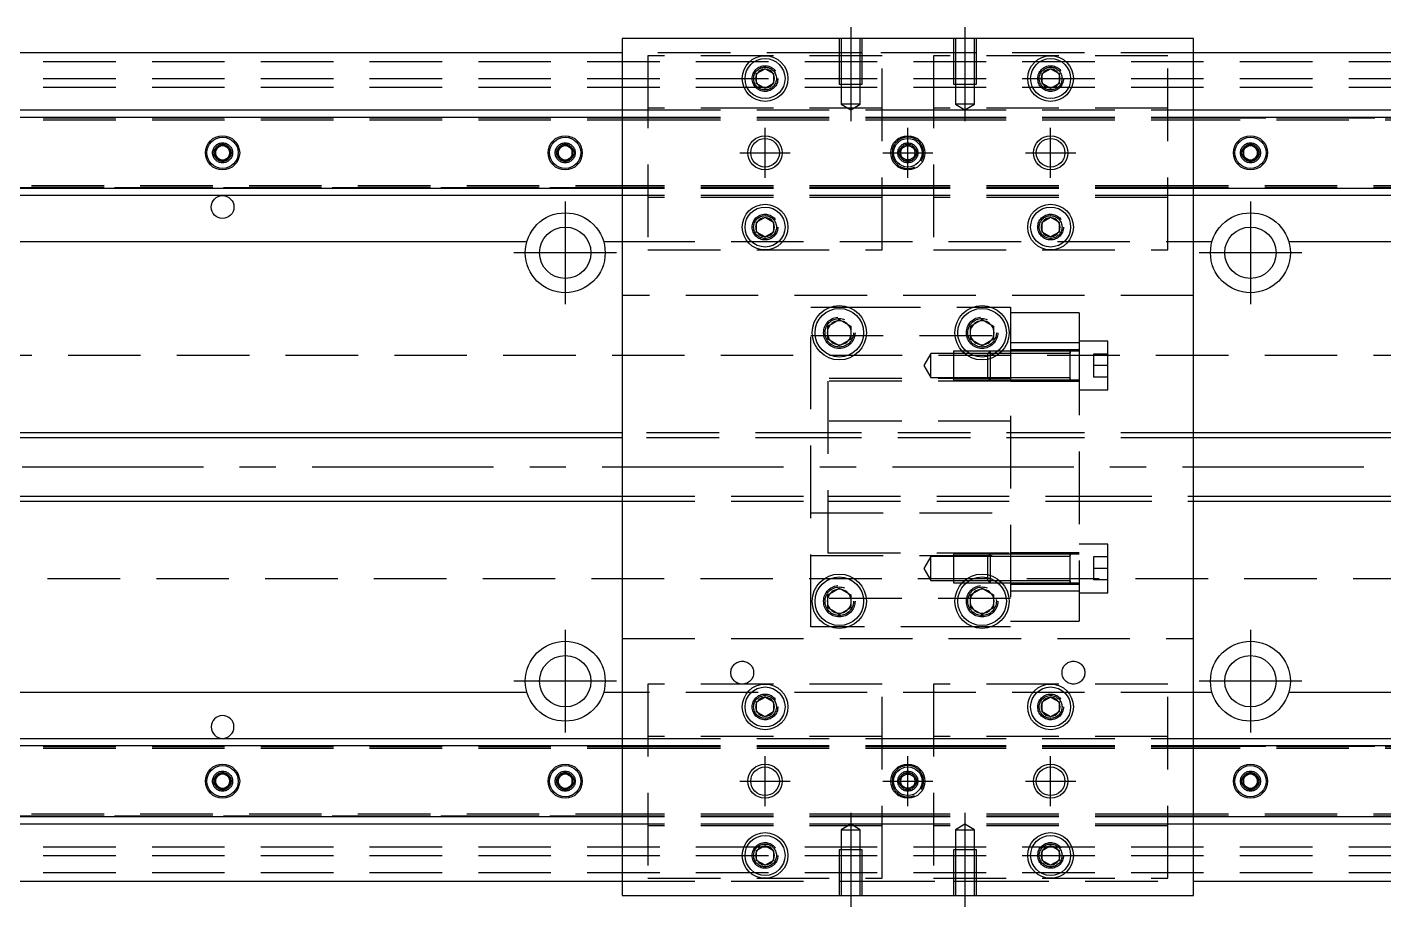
# Model space of a CAD drawing. Extents: x -12 to 939, y -280 to 77.
# Drawn here: x 225.8 to 463.4, y -77 to 77 of the extents above; entities that cross this region are included whole.
import ezdxf

# ---------------------------------------------------------------- set-up
doc = ezdxf.new("R2010")
doc.units = 0
doc.linetypes.add('CENTER', pattern=[50.8, 31.75, -6.35, 6.35, -6.35])
doc.linetypes.add('DASHED', pattern=[19.05, 12.7, -6.35])
doc.layers.get('0').update_dxf_attribs({"linetype": 'CONTINUOUS'})
doc.layers.add('CENTER', color=1, linetype='CENTER')

msp = doc.modelspace()

# ---------------------------------------------------------------- linework, layer by layer
at = {"color": 7, "linetype": 'CONTINUOUS'}
for p, q in [((430, 75), (330, 75)), ((330, 75), (330, -75)), ((430, -75), (430, 75)), ((330, 72.5), (0, 72.5)), ((760, 72.5), (430, 72.5)), ((353.5, 68.87), (355, 69.73)), ((355, 69.73), (356.5, 68.87)), ((403.5, 68.87), (405, 69.73)), ((405, 69.73), (406.5, 68.87)), ((353.5, 67.13), (353.5, 68.87)), ((355, 66.27), (353.5, 67.13)), ((356.5, 67.13), (355, 66.27)), ((356.5, 68.87), (356.5, 67.13)), ((403.5, 67.13), (403.5, 68.87)), ((405, 66.27), (403.5, 67.13)), ((406.5, 67.13), (405, 66.27)), ((406.5, 68.87), (406.5, 67.13)), ((0, 62.5), (330, 62.5)), ((430, 62.5), (760, 62.5)), ((0, 61.25), (330, 61.25)), ((430, 61.25), (760, 61.25)), ((258.75, 55.72), (260, 56.44)), ((258.75, 54.28), (258.75, 55.72)), ((260, 56.44), (261.25, 55.72)), ((261.25, 55.72), (261.25, 54.28)), ((318.75, 55.72), (320, 56.44)), ((318.75, 54.28), (318.75, 55.72)), ((320, 56.44), (321.25, 55.72)), ((321.25, 55.72), (321.25, 54.28)), ((438.75, 55.72), (440, 56.44)), ((438.75, 54.28), (438.75, 55.72)), ((440, 56.44), (441.25, 55.72)), ((441.25, 55.72), (441.25, 54.28)), ((260, 53.56), (258.75, 54.28)), ((261.25, 54.28), (260, 53.56)), ((320, 53.56), (318.75, 54.28)), ((321.25, 54.28), (320, 53.56)), ((440, 53.56), (438.75, 54.28)), ((441.25, 54.28), (440, 53.56)), ((330, 48.75), (0, 48.75)), ((760, 48.75), (430, 48.75)), ((330, 47.5), (0, 47.5)), ((760, 47.5), (430, 47.5)), ((353.5, 42.87), (355, 43.73)), ((353.5, 41.13), (353.5, 42.87)), ((355, 43.73), (356.5, 42.87)), ((356.5, 42.87), (356.5, 41.13)), ((403.5, 42.87), (405, 43.73)), ((403.5, 41.13), (403.5, 42.87)), ((405, 43.73), (406.5, 42.87)), ((406.5, 42.87), (406.5, 41.13)), ((355, 40.27), (353.5, 41.13)), ((356.5, 41.13), (355, 40.27)), ((405, 40.27), (403.5, 41.13)), ((406.5, 41.13), (405, 40.27)), ((206.71, 39.5), (313.29, 39.5)), ((326.71, 39.5), (330, 39.5)), ((430, 39.5), (433.29, 39.5)), ((446.71, 39.5), (553.29, 39.5)), ((366, 24.65), (368, 25.81)), ((366, 22.35), (366, 24.65)), ((368, 25.81), (370, 24.65)), ((370, 24.65), (370, 22.35)), ((391, 24.65), (393, 25.81)), ((391, 22.35), (391, 24.65)), ((393, 25.81), (395, 24.65)), ((395, 24.65), (395, 22.35)), ((368, 21.19), (366, 22.35)), ((370, 22.35), (368, 21.19)), ((393, 21.19), (391, 22.35)), ((395, 22.35), (393, 21.19)), ((330, 6), (60.5, 6)), ((710, 6), (430, 6)), ((60.5, -6), (330, -6)), ((430, -6), (710, -6)), ((408.4, -15.65), (408.4, -15.25)), ((366, -22.35), (368, -21.19)), ((368, -21.19), (370, -22.35)), ((391, -22.35), (393, -21.19)), ((393, -21.19), (395, -22.35)), ((408.4, -20.25), (408.4, -19.85)), ((366, -24.65), (366, -22.35)), ((370, -22.35), (370, -24.65)), ((391, -24.65), (391, -22.35)), ((395, -22.35), (395, -24.65)), ((368, -25.81), (366, -24.65)), ((370, -24.65), (368, -25.81)), ((393, -25.81), (391, -24.65)), ((395, -24.65), (393, -25.81)), ((313.29, -39.5), (206.71, -39.5)), ((330, -39.5), (326.71, -39.5)), ((353.5, -41.13), (355, -40.27)), ((355, -40.27), (356.5, -41.13)), ((403.5, -41.13), (405, -40.27)), ((405, -40.27), (406.5, -41.13)), ((433.29, -39.5), (430, -39.5)), ((553.29, -39.5), (446.71, -39.5)), ((353.5, -42.87), (353.5, -41.13)), ((356.5, -41.13), (356.5, -42.87)), ((403.5, -42.87), (403.5, -41.13)), ((406.5, -41.13), (406.5, -42.87)), ((355, -43.73), (353.5, -42.87)), ((356.5, -42.87), (355, -43.73)), ((405, -43.73), (403.5, -42.87)), ((406.5, -42.87), (405, -43.73)), ((0, -47.5), (330, -47.5)), ((430, -47.5), (760, -47.5)), ((0, -48.75), (330, -48.75)), ((430, -48.75), (760, -48.75)), ((258.75, -54.28), (260, -53.56)), ((258.75, -55.72), (258.75, -54.28)), ((260, -53.56), (261.25, -54.28)), ((261.25, -54.28), (261.25, -55.72)), ((318.75, -54.28), (320, -53.56)), ((318.75, -55.72), (318.75, -54.28)), ((320, -53.56), (321.25, -54.28)), ((321.25, -54.28), (321.25, -55.72)), ((438.75, -54.28), (440, -53.56)), ((438.75, -55.72), (438.75, -54.28)), ((440, -53.56), (441.25, -54.28)), ((441.25, -54.28), (441.25, -55.72)), ((260, -56.44), (258.75, -55.72)), ((261.25, -55.72), (260, -56.44)), ((320, -56.44), (318.75, -55.72)), ((321.25, -55.72), (320, -56.44)), ((440, -56.44), (438.75, -55.72)), ((441.25, -55.72), (440, -56.44)), ((330, -61.25), (0, -61.25)), ((760, -61.25), (430, -61.25)), ((330, -62.5), (0, -62.5)), ((760, -62.5), (430, -62.5)), ((353.5, -67.13), (355, -66.27)), ((355, -66.27), (356.5, -67.13)), ((403.5, -67.13), (405, -66.27)), ((405, -66.27), (406.5, -67.13)), ((353.5, -68.87), (353.5, -67.13)), ((355, -69.73), (353.5, -68.87)), ((356.5, -68.87), (355, -69.73)), ((356.5, -67.13), (356.5, -68.87)), ((403.5, -68.87), (403.5, -67.13)), ((405, -69.73), (403.5, -68.87)), ((406.5, -68.87), (405, -69.73)), ((406.5, -67.13), (406.5, -68.87)), ((0, -72.5), (330, -72.5)), ((430, -72.5), (760, -72.5)), ((330, -75), (430, -75))]:
    msp.add_line(p, q, dxfattribs=at)
at = {"color": 3, "linetype": 'DASHED'}
for p, q in [((368, 75), (368, 67)), ((368.35, 75), (368.35, 67)), ((371.65, 67), (371.65, 75)), ((372, 67), (372, 75)), ((388, 75), (388, 67)), ((388.35, 75), (388.35, 67)), ((391.65, 67), (391.65, 75)), ((392, 67), (392, 75)), ((368, 72.5), (330, 72.5)), ((375.5, 72), (334.5, 72)), ((334.5, 72), (334.5, 38)), ((372, 72.5), (368, 72.5)), ((388, 72.5), (372, 72.5)), ((375.5, 38), (375.5, 72)), ((425.5, 72), (384.5, 72)), ((384.5, 72), (384.5, 38)), ((392, 72.5), (388, 72.5)), ((430, 72.5), (392, 72.5)), ((425.5, 38), (425.5, 72)), ((0, 71), (760, 71)), ((0, 68), (760, 68)), ((353, 68), (353.02, 68.3)), ((368, 67), (372, 67)), ((368.35, 67), (368.35, 63.5)), ((371.65, 63.5), (371.65, 67)), ((388, 67), (392, 67)), ((388.35, 67), (388.35, 63.5)), ((391.65, 63.5), (391.65, 67)), ((406.97, 68.33), (407, 68)), ((0, 66.5), (760, 66.5)), ((330, 62.5), (334.5, 62.5)), ((375.5, 62.8), (334.5, 62.8)), ((334.5, 62.5), (375.5, 62.5)), ((371.65, 63.5), (368.35, 63.5)), ((368.35, 63.5), (370, 62.55)), ((370, 62.55), (371.65, 63.5)), ((375.5, 62.5), (384.5, 62.5)), ((425.5, 62.8), (384.5, 62.8)), ((384.5, 62.5), (425.5, 62.5)), ((391.65, 63.5), (388.35, 63.5)), ((388.35, 63.5), (390, 62.55)), ((390, 62.55), (391.65, 63.5)), ((425.5, 62.5), (430, 62.5)), ((0, 61.11), (330, 61.11)), ((0, 61.1), (334.5, 61.1)), ((0, 60.8), (334.5, 60.8)), ((330, 61.25), (334.5, 61.25)), ((330, 61.11), (334.5, 61.11)), ((334.5, 61.25), (375.5, 61.25)), ((334.5, 61.11), (375.5, 61.11)), ((334.5, 61.1), (375.5, 61.1)), ((334.5, 60.8), (375.5, 60.8)), ((375.5, 61.25), (384.5, 61.25)), ((375.5, 61.11), (384.5, 61.11)), ((375.5, 61.1), (384.5, 61.1)), ((375.5, 60.8), (384.5, 60.8)), ((384.5, 61.25), (425.5, 61.25)), ((384.5, 61.11), (425.5, 61.11)), ((384.5, 61.1), (425.5, 61.1)), ((384.5, 60.8), (425.5, 60.8)), ((425.5, 61.25), (430, 61.25)), ((425.5, 61.11), (430, 61.11)), ((425.5, 61.1), (760, 61.1)), ((425.5, 60.8), (760, 60.8)), ((430, 61.11), (760, 61.11)), ((258.5, 55), (258.52, 55.25)), ((318.5, 55), (318.52, 55.25)), ((378.5, 55), (378.52, 55.25)), ((378.75, 55.72), (380, 56.44)), ((378.75, 54.28), (378.75, 55.72)), ((380, 56.44), (381.25, 55.72)), ((381.25, 55.72), (381.25, 54.28)), ((438.5, 55), (438.52, 55.25)), ((380, 53.56), (378.75, 54.28)), ((381.25, 54.28), (380, 53.56)), ((334.5, 49.2), (0, 49.2)), ((334.5, 48.9), (0, 48.9)), ((330, 48.89), (0, 48.89)), ((334.5, 48.89), (330, 48.89)), ((334.5, 48.75), (330, 48.75)), ((375.5, 49.2), (334.5, 49.2)), ((375.5, 48.9), (334.5, 48.9)), ((375.5, 48.89), (334.5, 48.89)), ((375.5, 48.75), (334.5, 48.75)), ((384.5, 49.2), (375.5, 49.2)), ((384.5, 48.9), (375.5, 48.9)), ((384.5, 48.89), (375.5, 48.89)), ((384.5, 48.75), (375.5, 48.75)), ((425.5, 49.2), (384.5, 49.2)), ((425.5, 48.9), (384.5, 48.9)), ((425.5, 48.89), (384.5, 48.89)), ((425.5, 48.75), (384.5, 48.75)), ((760, 49.2), (425.5, 49.2)), ((760, 48.9), (425.5, 48.9)), ((430, 48.89), (425.5, 48.89)), ((430, 48.75), (425.5, 48.75)), ((760, 48.89), (430, 48.89)), ((334.5, 47.5), (330, 47.5)), ((375.5, 47.5), (334.5, 47.5)), ((375.5, 47.2), (334.5, 47.2)), ((384.5, 47.5), (375.5, 47.5)), ((425.5, 47.5), (384.5, 47.5)), ((425.5, 47.2), (384.5, 47.2)), ((430, 47.5), (425.5, 47.5)), ((353, 42), (353.03, 42.35)), ((406.97, 42.33), (407, 42)), ((330, 39.5), (430, 39.5)), ((334.5, 38), (375.5, 38)), ((384.5, 38), (425.5, 38)), ((430, 30), (330, 30)), ((363, 28), (366.48, 28)), ((363, -28), (363, 28)), ((366.48, 28), (369.52, 28)), ((369.52, 28), (391.48, 28)), ((391.48, 28), (394.52, 28)), ((394.52, 28), (398, 28)), ((398, 28), (398, -28)), ((410, 27), (398, 27)), ((410, 27), (410, 21.75)), ((365.5, 23.5), (365.52, 23.8)), ((390.5, 23.5), (390.52, 23.8)), ((363, 23), (398, 23)), ((410, 21.75), (398, 21.75)), ((415, 22), (410, 22)), ((410, 21.75), (410, -21.75)), ((415, 13.5), (415, 22)), ((760, 19.5), (76.9, 19.5)), ((384, 19.85), (382.79, 17.75)), ((384, 15.65), (384, 19.85)), ((388, 19.85), (384, 19.85)), ((388, 20.25), (388, 15.25)), ((389.53, 20.25), (388, 20.25)), ((394, 19.85), (388, 19.85)), ((390.26, 20.25), (389.53, 20.25)), ((394.4, 20.25), (390.26, 20.25)), ((394.4, 20.25), (394, 19.85)), ((394, 19.37), (394, 19.85)), ((395.18, 19.85), (394, 19.85)), ((394, 18.86), (394, 19.37)), ((394.4, 20.25), (394.4, 19.49)), ((395.74, 20.25), (394.4, 20.25)), ((395.74, 20.25), (394.4, 20.25)), ((394.4, 19.49), (394.4, 18.96)), ((396.04, 19.85), (395.18, 19.85)), ((396.47, 20.25), (395.74, 20.25)), ((396.47, 20.25), (395.74, 20.25)), ((398, 19.85), (396.04, 19.85)), ((398, 20.25), (396.47, 20.25)), ((398, 20.25), (396.47, 20.25)), ((410, 20.5), (398, 20.5)), ((408.4, 20.25), (398, 20.25)), ((408.4, 19.85), (398, 19.85)), ((410, 20.25), (408.39, 20.25)), ((408.4, 20), (408.4, 20.25)), ((408.4, 20.25), (408.4, 20)), ((408.4, 15.51), (408.4, 20)), ((412.5, 19.75), (412.5, 17.75)), ((415, 19.75), (412.5, 19.75)), ((382.79, 17.75), (384, 15.65)), ((394, 15.65), (394, 18.86)), ((394.4, 18.96), (394.4, 15.25)), ((415, 17.75), (412.5, 17.75)), ((412.5, 17.75), (412.5, 15.75)), ((398, 15.5), (363, 15.5)), ((366, 15), (366, -15)), ((398, 15), (366, 15)), ((384, 15.65), (388, 15.65)), ((388, 15.65), (394, 15.65)), ((388, 15.25), (394.4, 15.25)), ((394, 15.65), (398, 15.65)), ((394, 15.65), (394.4, 15.25)), ((394.4, 15.25), (398, 15.25)), ((394.4, 15.25), (398, 15.25)), ((398, 15.65), (408.4, 15.65)), ((398, 15.25), (408.4, 15.25)), ((398, 15), (410, 15)), ((408.39, 15.25), (410, 15.25)), ((408.4, 15.25), (408.4, 15.51)), ((408.4, 15.51), (408.4, 15.25)), ((415, 15.75), (412.5, 15.75)), ((410, 13.5), (415, 13.5)), ((398, 8), (363, 8)), ((366, 6), (330, 6)), ((366, 5.13), (330, 5.13)), ((410, 6), (366, 6)), ((410, 5.13), (366, 5.13)), ((430, 6), (410, 6)), ((430, 5.13), (410, 5.13)), ((330, -5.12), (366, -5.12)), ((330, -6), (366, -6)), ((366, -5.12), (410, -5.12)), ((366, -6), (410, -6)), ((410, -5.12), (430, -5.12)), ((410, -6), (430, -6)), ((363, -8), (398, -8)), ((415, -13.5), (410, -13.5)), ((415, -22), (415, -13.5)), ((363, -15.5), (398, -15.5)), ((366, -15), (398, -15)), ((384, -15.65), (382.79, -17.75)), ((384, -19.85), (384, -15.65)), ((388, -15.65), (384, -15.65)), ((388, -15.25), (388, -20.25)), ((394.4, -15.25), (388, -15.25)), ((394, -15.65), (388, -15.65)), ((394.4, -15.25), (394, -15.65)), ((394, -18.86), (394, -15.65)), ((398, -15.65), (394, -15.65)), ((394.4, -15.25), (394.4, -18.96)), ((398, -15.25), (394.4, -15.25)), ((398, -15.25), (394.4, -15.25)), ((410, -15), (398, -15)), ((408.4, -15.25), (398, -15.25)), ((408.4, -15.65), (398, -15.65)), ((410, -15.25), (408.39, -15.25)), ((408.4, -15.51), (408.4, -15.25)), ((408.4, -15.25), (408.4, -15.51)), ((408.4, -20), (408.4, -15.51)), ((412.5, -15.75), (412.5, -17.75)), ((415, -15.75), (412.5, -15.75)), ((382.79, -17.75), (384, -19.85)), ((394, -19.37), (394, -18.86)), ((394.4, -18.96), (394.4, -19.49)), ((415, -17.75), (412.5, -17.75)), ((412.5, -17.75), (412.5, -19.75)), ((76.97, -19.5), (760, -19.5)), ((384, -19.85), (388, -19.85)), ((388, -19.85), (394, -19.85)), ((388, -20.25), (389.53, -20.25)), ((389.53, -20.25), (390.26, -20.25)), ((390.26, -20.25), (394.4, -20.25)), ((394, -19.85), (394, -19.37)), ((394, -19.85), (395.18, -19.85)), ((394, -19.85), (394.4, -20.25)), ((394.4, -19.49), (394.4, -20.25)), ((394.4, -20.25), (395.74, -20.25)), ((394.4, -20.25), (395.74, -20.25)), ((395.18, -19.85), (396.04, -19.85)), ((395.74, -20.25), (396.47, -20.25)), ((395.74, -20.25), (396.47, -20.25)), ((396.04, -19.85), (398, -19.85)), ((396.47, -20.25), (398, -20.25)), ((396.47, -20.25), (398, -20.25)), ((398, -19.85), (408.4, -19.85)), ((398, -20.25), (408.4, -20.25)), ((398, -20.5), (410, -20.5)), ((408.39, -20.25), (410, -20.25)), ((408.4, -20.25), (408.4, -20)), ((408.4, -20), (408.4, -20.25)), ((415, -19.75), (412.5, -19.75)), ((398, -23), (363, -23)), ((365.5, -23.5), (365.52, -23.2)), ((395.48, -23.21), (395.5, -23.5)), ((410, -21.75), (398, -21.75)), ((410, -21.75), (398, -21.75)), ((410, -21.75), (410, -27)), ((410, -22), (415, -22)), ((366.48, -28), (363, -28)), ((369.52, -28), (366.48, -28)), ((391.48, -28), (369.52, -28)), ((394.52, -28), (391.48, -28)), ((398, -28), (394.52, -28)), ((398, -27), (410, -27)), ((330, -30), (430, -30)), ((375.5, -38), (334.5, -38)), ((334.5, -38), (334.5, -72)), ((375.5, -72), (375.5, -38)), ((384.5, -38), (384.5, -72)), ((425.5, -38), (384.5, -38)), ((425.5, -72), (425.5, -38)), ((430, -39.5), (330, -39.5)), ((356.97, -41.67), (357, -42)), ((406.97, -41.67), (407, -42)), ((330, -47.5), (334.5, -47.5)), ((375.5, -47.2), (334.5, -47.2)), ((334.5, -47.5), (375.5, -47.5)), ((375.5, -47.5), (384.5, -47.5)), ((425.5, -47.2), (384.5, -47.2)), ((384.5, -47.5), (425.5, -47.5)), ((425.5, -47.5), (430, -47.5)), ((0, -48.89), (330, -48.89)), ((0, -48.9), (334.5, -48.9)), ((0, -49.2), (334.5, -49.2)), ((330, -48.75), (334.5, -48.75)), ((330, -48.89), (334.5, -48.89)), ((334.5, -48.75), (375.5, -48.75)), ((334.5, -48.89), (375.5, -48.89)), ((334.5, -48.9), (375.5, -48.9)), ((334.5, -49.2), (375.5, -49.2)), ((375.5, -48.75), (384.5, -48.75)), ((375.5, -48.89), (384.5, -48.89)), ((375.5, -48.9), (384.5, -48.9)), ((375.5, -49.2), (384.5, -49.2)), ((384.5, -48.75), (425.5, -48.75)), ((384.5, -48.89), (425.5, -48.89)), ((384.5, -48.9), (425.5, -48.9)), ((384.5, -49.2), (425.5, -49.2)), ((425.5, -48.75), (430, -48.75)), ((425.5, -48.89), (430, -48.89)), ((425.5, -48.9), (760, -48.9)), ((425.5, -49.2), (760, -49.2)), ((430, -48.89), (760, -48.89)), ((378.75, -54.28), (380, -53.56)), ((378.75, -55.72), (378.75, -54.28)), ((380, -53.56), (381.25, -54.28)), ((381.25, -54.28), (381.25, -55.72)), ((261.48, -54.74), (261.5, -55)), ((321.48, -54.74), (321.5, -55)), ((380, -56.44), (378.75, -55.72)), ((381.25, -55.72), (380, -56.44)), ((381.48, -54.74), (381.5, -55)), ((438.5, -55), (438.52, -54.75)), ((334.5, -60.8), (0, -60.8)), ((334.5, -61.1), (0, -61.1)), ((330, -61.11), (0, -61.11)), ((334.5, -61.11), (330, -61.11)), ((334.5, -61.25), (330, -61.25)), ((375.5, -60.8), (334.5, -60.8)), ((375.5, -61.1), (334.5, -61.1)), ((375.5, -61.11), (334.5, -61.11)), ((375.5, -61.25), (334.5, -61.25)), ((384.5, -60.8), (375.5, -60.8)), ((384.5, -61.1), (375.5, -61.1)), ((384.5, -61.11), (375.5, -61.11)), ((384.5, -61.25), (375.5, -61.25)), ((425.5, -60.8), (384.5, -60.8)), ((425.5, -61.1), (384.5, -61.1)), ((425.5, -61.11), (384.5, -61.11)), ((425.5, -61.25), (384.5, -61.25)), ((760, -60.8), (425.5, -60.8)), ((760, -61.1), (425.5, -61.1)), ((430, -61.11), (425.5, -61.11)), ((430, -61.25), (425.5, -61.25)), ((760, -61.11), (430, -61.11)), ((334.5, -62.5), (330, -62.5)), ((375.5, -62.5), (334.5, -62.5)), ((375.5, -62.8), (334.5, -62.8)), ((370, -62.55), (368.35, -63.5)), ((368.35, -63.5), (370, -63.5)), ((368.35, -63.5), (368.35, -67)), ((371.65, -63.5), (370, -62.55)), ((370, -63.5), (371.65, -63.5)), ((371.65, -67), (371.65, -63.5)), ((384.5, -62.5), (375.5, -62.5)), ((425.5, -62.5), (384.5, -62.5)), ((425.5, -62.8), (384.5, -62.8)), ((390, -62.55), (388.35, -63.5)), ((388.35, -63.5), (390, -63.5)), ((388.35, -63.5), (388.35, -67)), ((391.65, -63.5), (390, -62.55)), ((390, -63.5), (391.65, -63.5)), ((391.65, -67), (391.65, -63.5)), ((430, -62.5), (425.5, -62.5)), ((0, -66.5), (760, -66.5)), ((0, -68), (760, -68)), ((353, -68), (353.02, -67.7)), ((372, -67), (368, -67)), ((368, -67), (368, -75)), ((368.35, -67), (368.35, -75)), ((371.65, -75), (371.65, -67)), ((372, -75), (372, -67)), ((392, -67), (388, -67)), ((388, -67), (388, -75)), ((388.35, -67), (388.35, -75)), ((391.65, -75), (391.65, -67)), ((392, -75), (392, -67)), ((406.97, -67.67), (407, -68)), ((0, -71), (760, -71)), ((330, -72.5), (368, -72.5)), ((334.5, -72), (375.5, -72)), ((368, -72.5), (372, -72.5)), ((372, -72.5), (388, -72.5)), ((384.5, -72), (425.5, -72)), ((388, -72.5), (392, -72.5)), ((392, -72.5), (430, -72.5))]:
    msp.add_line(p, q, dxfattribs=at)
at = {"color": 3, "linetype": 'CONTINUOUS'}
for p, q in [((330, 5.13), (60.5, 5.13)), ((710, 5.13), (430, 5.13)), ((60.5, -5.12), (330, -5.12)), ((430, -5.12), (710, -5.12))]:
    msp.add_line(p, q, dxfattribs=at)
at = {"color": 7, "linetype": 'CONTINUOUS'}
for centre, radius in [((355, 68), 4), ((355, 68), 3.5), ((405, 68), 4), ((405, 68), 3.5), ((260, 55), 3), ((260, 55), 2.75), ((320, 55), 3), ((320, 55), 2.75), ((355, 55), 2.5), ((380, 55), 3), ((380, 55), 2.5), ((405, 55), 2.5), ((440, 55), 3), ((440, 55), 2.75), ((260, 45.5), 2), ((355, 42), 4), ((355, 42), 3.5), ((405, 42), 4), ((405, 42), 3.5), ((320, 37.5), 7), ((440, 37.5), 7), ((320, 37.5), 4.5), ((440, 37.5), 4.5), ((368, 23.5), 4.75), ((368, 23.5), 4.25), ((393, 23.5), 4.75), ((393, 23.5), 4.25), ((368, -23.5), 4.75), ((393, -23.5), 4.75), ((368, -23.5), 4.25), ((393, -23.5), 4.25), ((320, -37.5), 7), ((440, -37.5), 7), ((320, -37.5), 4.5), ((440, -37.5), 4.5), ((355, -42), 4), ((405, -42), 4), ((355, -42), 3.5), ((405, -42), 3.5), ((260, -55), 3), ((260, -55), 2.75), ((320, -55), 3), ((320, -55), 2.75), ((380, -55), 3), ((440, -55), 3), ((440, -55), 2.75), ((355, -55), 2.5), ((380, -55), 2.5), ((405, -55), 2.5), ((355, -68), 4), ((405, -68), 4), ((355, -68), 3.5), ((405, -68), 3.5)]:
    msp.add_circle(centre, radius, dxfattribs=at)
at = {"color": 3, "linetype": 'DASHED'}
for centre, radius in [((355, 68), 2.25), ((355, 68), 2), ((405, 68), 2.25), ((405, 68), 2), ((260, 55), 1.75), ((260, 55), 1.5), ((320, 55), 1.75), ((320, 55), 1.5), ((380, 55), 1.75), ((380, 55), 1.5), ((380, 55), 1.25), ((440, 55), 1.75), ((440, 55), 1.5), ((355, 42), 2.25), ((355, 42), 2), ((405, 42), 2.25), ((405, 42), 2), ((368, 23.5), 2.75), ((393, 23.5), 2.75), ((368, 23.5), 2.5), ((393, 23.5), 2.5), ((368, -23.5), 2.75), ((368, -23.5), 2.5), ((393, -23.5), 2.75), ((393, -23.5), 2.5), ((351, -36), 2), ((409, -36), 2), ((355, -42), 2.25), ((355, -42), 2), ((405, -42), 2.25), ((405, -42), 2), ((260, -55), 1.75), ((260, -55), 1.5), ((320, -55), 1.75), ((320, -55), 1.5), ((380, -55), 1.75), ((380, -55), 1.5), ((380, -55), 1.25), ((440, -55), 1.75), ((440, -55), 1.5), ((355, -68), 2.25), ((355, -68), 2), ((405, -68), 2.25), ((405, -68), 2)]:
    msp.add_circle(centre, radius, dxfattribs=at)
at = {"color": 3, "linetype": 'CONTINUOUS'}
for centre in [(355, 55), (405, 55), (355, -55), (405, -55)]:
    msp.add_circle(centre, 3, dxfattribs=at)
at = {"color": 7, "linetype": 'CONTINUOUS'}
for centre, radius, start, end in [((355, 68), 1.65, 144.62, 155.38), ((355, 68), 1.65, 95.38, 144.62), ((355, 68), 1.65, 84.62, 95.38), ((355, 68), 1.65, 35.38, 84.62), ((355, 68), 1.65, 24.62, 35.38), ((405, 68), 1.65, 144.62, 155.38), ((405, 68), 1.65, 95.38, 144.62), ((405, 68), 1.65, 84.62, 95.38), ((405, 68), 1.65, 35.38, 84.62), ((405, 68), 1.65, 24.62, 35.38), ((355, 68), 1.65, 155.38, 180), ((355, 68), 1.65, 180, 204.62), ((355, 68), 1.65, 204.62, 215.38), ((355, 68), 1.65, 215.38, 264.62), ((355, 68), 1.65, 275.38, 324.62), ((355, 68), 1.65, 324.62, 335.38), ((355, 68), 1.65, 335.38, 24.62), ((405, 68), 1.65, 155.38, 180), ((405, 68), 1.65, 180, 204.62), ((405, 68), 1.65, 204.62, 215.38), ((405, 68), 1.65, 215.38, 264.62), ((405, 68), 1.65, 275.38, 324.62), ((405, 68), 1.65, 324.62, 335.38), ((405, 68), 1.65, 335.38, 24.62), ((355, 68), 1.65, 264.62, 275.38), ((405, 68), 1.65, 264.62, 275.38), ((260, 55), 1.25, 120, 180), ((260, 55), 1.25, 180, 240), ((260, 55), 1.25, 60, 120), ((260, 55), 1.25, 0, 60), ((260, 55), 1.25, 300, 0), ((320, 55), 1.25, 120, 180), ((320, 55), 1.25, 180, 240), ((320, 55), 1.25, 60, 120), ((320, 55), 1.25, 0, 60), ((320, 55), 1.25, 300, 0), ((440, 55), 1.25, 120, 180), ((440, 55), 1.25, 180, 240), ((440, 55), 1.25, 60, 120), ((440, 55), 1.25, 0, 60), ((440, 55), 1.25, 300, 0), ((260, 55), 1.25, 240, 300), ((320, 55), 1.25, 240, 300), ((440, 55), 1.25, 240, 300), ((355, 42), 1.65, 144.62, 155.38), ((355, 42), 1.65, 95.38, 144.62), ((355, 42), 1.65, 84.62, 95.38), ((355, 42), 1.65, 35.38, 84.62), ((355, 42), 1.65, 24.62, 35.38), ((405, 42), 1.65, 144.62, 155.38), ((405, 42), 1.65, 95.38, 144.62), ((405, 42), 1.65, 84.62, 95.38), ((405, 42), 1.65, 35.38, 84.62), ((405, 42), 1.65, 24.62, 35.38), ((355, 42), 1.65, 155.38, 180), ((355, 42), 1.65, 180, 204.62), ((355, 42), 1.65, 204.62, 215.38), ((355, 42), 1.65, 215.38, 264.62), ((355, 42), 1.65, 275.38, 324.62), ((355, 42), 1.65, 324.62, 335.38), ((355, 42), 1.65, 335.38, 24.62), ((405, 42), 1.65, 155.38, 180), ((405, 42), 1.65, 180, 204.62), ((405, 42), 1.65, 204.62, 215.38), ((405, 42), 1.65, 215.38, 264.62), ((405, 42), 1.65, 275.38, 324.62), ((405, 42), 1.65, 324.62, 335.38), ((405, 42), 1.65, 335.38, 24.62), ((355, 42), 1.65, 264.62, 275.38), ((405, 42), 1.65, 264.62, 275.38), ((368, 23.5), 2.1, 162.2472, 180), ((368, 23.5), 2.1, 137.7528, 162.2472), ((368, 23.5), 2.1, 102.2472, 137.7528), ((368, 23.5), 2.1, 77.7528, 102.2472), ((368, 23.5), 2.1, 42.2472, 77.7528), ((368, 23.5), 2.1, 17.7528, 42.2472), ((368, 23.5), 2.1, 342.2472, 17.7528), ((393, 23.5), 2.1, 162.2472, 180), ((393, 23.5), 2.1, 137.7528, 162.2472), ((393, 23.5), 2.1, 102.2472, 137.7528), ((393, 23.5), 2.1, 77.7528, 102.2472), ((393, 23.5), 2.1, 42.2472, 77.7528), ((393, 23.5), 2.1, 17.7528, 42.2472), ((393, 23.5), 2.1, 342.2472, 17.7528), ((368, 23.5), 2.1, 180, 197.7528), ((368, 23.5), 2.1, 197.7528, 222.2472), ((368, 23.5), 2.1, 222.2472, 257.7528), ((368, 23.5), 2.1, 257.7528, 282.2472), ((368, 23.5), 2.1, 282.2472, 317.7528), ((368, 23.5), 2.1, 317.7528, 342.2472), ((393, 23.5), 2.1, 180, 197.7528), ((393, 23.5), 2.1, 197.7528, 222.2472), ((393, 23.5), 2.1, 222.2472, 257.7528), ((393, 23.5), 2.1, 257.7528, 282.2472), ((393, 23.5), 2.1, 282.2472, 317.7528), ((393, 23.5), 2.1, 317.7528, 342.2472), ((368, -23.5), 2.1, 162.2472, 180), ((368, -23.5), 2.1, 180, 197.7528), ((368, -23.5), 2.1, 137.7528, 162.2472), ((368, -23.5), 2.1, 102.2472, 137.7528), ((368, -23.5), 2.1, 77.7528, 102.2472), ((368, -23.5), 2.1, 42.2472, 77.7528), ((368, -23.5), 2.1, 17.7528, 42.2472), ((368, -23.5), 2.1, 342.2472, 17.7528), ((393, -23.5), 2.1, 162.2472, 180), ((393, -23.5), 2.1, 180, 197.7528), ((393, -23.5), 2.1, 137.7528, 162.2472), ((393, -23.5), 2.1, 102.2472, 137.7528), ((393, -23.5), 2.1, 77.7528, 102.2472), ((393, -23.5), 2.1, 42.2472, 77.7528), ((393, -23.5), 2.1, 17.7528, 42.2472), ((393, -23.5), 2.1, 342.2472, 17.7528), ((368, -23.5), 2.1, 197.7528, 222.2472), ((368, -23.5), 2.1, 222.2472, 257.7528), ((368, -23.5), 2.1, 257.7528, 282.2472), ((368, -23.5), 2.1, 282.2472, 317.7528), ((368, -23.5), 2.1, 317.7528, 342.2472), ((393, -23.5), 2.1, 197.7528, 222.2472), ((393, -23.5), 2.1, 222.2472, 257.7528), ((393, -23.5), 2.1, 257.7528, 282.2472), ((393, -23.5), 2.1, 282.2472, 317.7528), ((393, -23.5), 2.1, 317.7528, 342.2472), ((355, -42), 1.65, 95.38, 144.62), ((355, -42), 1.65, 84.62, 95.38), ((355, -42), 1.65, 35.38, 84.62), ((405, -42), 1.65, 95.38, 144.62), ((405, -42), 1.65, 84.62, 95.38), ((405, -42), 1.65, 35.38, 84.62), ((355, -42), 1.65, 155.38, 180), ((355, -42), 1.65, 180, 204.62), ((355, -42), 1.65, 144.62, 155.38), ((355, -42), 1.65, 204.62, 215.38), ((355, -42), 1.65, 24.62, 35.38), ((355, -42), 1.65, 324.62, 335.38), ((355, -42), 1.65, 335.38, 24.62), ((405, -42), 1.65, 155.38, 180), ((405, -42), 1.65, 180, 204.62), ((405, -42), 1.65, 144.62, 155.38), ((405, -42), 1.65, 204.62, 215.38), ((405, -42), 1.65, 24.62, 35.38), ((405, -42), 1.65, 324.62, 335.38), ((405, -42), 1.65, 335.38, 24.62), ((260, -45.5), 2, 90, 270), ((260, -45.5), 2, 270, 90), ((355, -42), 1.65, 215.38, 264.62), ((355, -42), 1.65, 264.62, 275.38), ((355, -42), 1.65, 275.38, 324.62), ((405, -42), 1.65, 215.38, 264.62), ((405, -42), 1.65, 264.62, 275.38), ((405, -42), 1.65, 275.38, 324.62), ((260, -55), 1.25, 120, 180), ((260, -55), 1.25, 60, 120), ((260, -55), 1.25, 0, 60), ((320, -55), 1.25, 120, 180), ((320, -55), 1.25, 60, 120), ((320, -55), 1.25, 0, 60), ((440, -55), 1.25, 120, 180), ((440, -55), 1.25, 60, 120), ((440, -55), 1.25, 0, 60), ((260, -55), 1.25, 180, 240), ((260, -55), 1.25, 240, 300), ((260, -55), 1.25, 300, 0), ((320, -55), 1.25, 180, 240), ((320, -55), 1.25, 240, 300), ((320, -55), 1.25, 300, 0), ((440, -55), 1.25, 180, 240), ((440, -55), 1.25, 240, 300), ((440, -55), 1.25, 300, 0), ((355, -68), 1.65, 95.38, 144.62), ((355, -68), 1.65, 84.62, 95.38), ((355, -68), 1.65, 35.38, 84.62), ((405, -68), 1.65, 95.38, 144.62), ((405, -68), 1.65, 84.62, 95.38), ((405, -68), 1.65, 35.38, 84.62), ((355, -68), 1.65, 155.38, 180), ((355, -68), 1.65, 180, 204.62), ((355, -68), 1.65, 144.62, 155.38), ((355, -68), 1.65, 204.62, 215.38), ((355, -68), 1.65, 24.62, 35.38), ((355, -68), 1.65, 324.62, 335.38), ((355, -68), 1.65, 335.38, 24.62), ((405, -68), 1.65, 155.38, 180), ((405, -68), 1.65, 180, 204.62), ((405, -68), 1.65, 144.62, 155.38), ((405, -68), 1.65, 204.62, 215.38), ((405, -68), 1.65, 24.62, 35.38), ((405, -68), 1.65, 324.62, 335.38), ((405, -68), 1.65, 335.38, 24.62), ((355, -68), 1.65, 215.38, 264.62), ((355, -68), 1.65, 264.62, 275.38), ((355, -68), 1.65, 275.38, 324.62), ((405, -68), 1.65, 215.38, 264.62), ((405, -68), 1.65, 264.62, 275.38), ((405, -68), 1.65, 275.38, 324.62)]:
    msp.add_arc(centre, radius, start, end, dxfattribs=at)
at = {"color": 3, "linetype": 'DASHED'}
for centre, start, end in [((380, 55), 31.0388, 328.9612), ((380, 55), 16.8991, 31.0388), ((380, 55), 0, 16.8991), ((380, 55), 343.1009, 0), ((380, 55), 328.9612, 343.1009), ((380, -55), 31.0388, 328.9612), ((380, -55), 16.8991, 31.0388), ((380, -55), 0, 16.8991), ((380, -55), 328.9612, 343.1009), ((380, -55), 343.1009, 0)]:
    msp.add_arc(centre, 2.75, start, end, dxfattribs=at)
at = {"layer": 'CENTER', "color": 1, "linetype": 'CENTER'}
for p, q in [((370, 77), (370, 60.55)), ((390, 77), (390, 60.55)), ((355, 50.6), (355, 59.4)), ((380, 50.6), (380, 59.4)), ((405, 50.6), (405, 59.4)), ((350.6, 55), (359.4, 55)), ((375.6, 55), (384.4, 55)), ((400.6, 55), (409.4, 55)), ((320, 46.5), (320, 28.5)), ((440, 46.5), (440, 28.5)), ((329, 37.5), (311, 37.5)), ((449, 37.5), (431, 37.5)), ((815.44, 0), (-11.8, 0)), ((320, -28.5), (320, -46.5)), ((440, -28.5), (440, -46.5)), ((329, -37.5), (311, -37.5)), ((449, -37.5), (431, -37.5)), ((355, -59.4), (355, -50.6)), ((380, -59.4), (380, -50.6)), ((405, -59.4), (405, -50.6)), ((350.6, -55), (359.4, -55)), ((375.6, -55), (384.4, -55)), ((400.6, -55), (409.4, -55)), ((370, -60.55), (370, -77)), ((390, -60.55), (390, -77))]:
    msp.add_line(p, q, dxfattribs=at)

doc.saveas('drawing.dxf')
